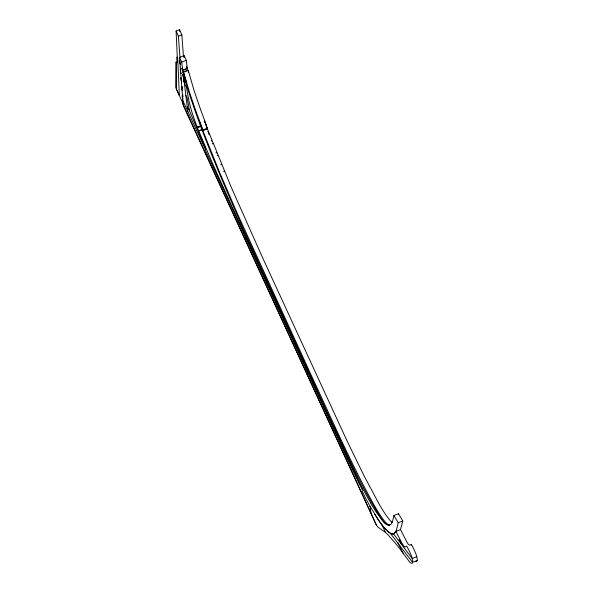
<?xml version="1.0" encoding="UTF-8"?>
<svg xmlns="http://www.w3.org/2000/svg" width="593" height="593" viewBox="0 0 593 593"><rect width="100%" height="100%" fill="white"/><g stroke="black" fill="none" stroke-linecap="round" stroke-linejoin="round"><path stroke-width="0.89" d="M179.709 60.82L179.716 61.42A7.887 1.327 68.6 0 0 179.746 61.813A4.662 0.786 68.6 0 0 179.901 62.688L179.998 63.051M176.143 62.013L175.743 87.586L179.353 95.562L177.73 58.529L176.766 57.143L176.996 62.421A5.233 0.882 68.6 0 1 176.373 62.665L176.143 62.013L176.432 89.202L183.474 104.531L183.289 102.078M389.853 524.901L387.437 524.805A59.018 9.918 68.6 0 1 387.14 524.686L386.073 524.079A53.222 8.947 68.6 0 1 385.724 523.834L385.643 523.775A35.728 6.004 68.6 0 1 384.687 522.907A37.626 6.323 68.6 0 1 383.582 521.662L383.108 521.077A44.66 7.509 68.6 0 1 382.129 519.757L381.877 519.409A64.807 10.896 68.6 0 1 380.854 517.919C360.781 486.067 345.741 451.362 329.582 417.442L242.248 226.608C222.153 180.709 202.109 134.596 187.062 86.756A126.027 21.185 68.6 0 1 183.793 74.273L183.519 71.975L188.107 70.182A12.927 2.172 68.6 0 1 188.633 71.657L193.133 87.356A38.612 6.493 68.6 0 0 194.015 90.344L199.456 106.355A155.751 26.181 68.6 0 0 205.008 121.439L207.468 128.933L202.888 130.727L202.665 130.141M201.709 129.541L198.625 131.06L197.232 127.124A55.95 9.406 68.6 0 1 192.584 114.241A34.453 5.789 68.6 0 1 189.478 103.108A75.578 12.705 68.6 0 1 187.974 95.896A151.786 25.514 68.6 0 1 186.602 87.757L183.748 81.545L183.393 79.077L183.956 80.3L185.483 79.699M245.68 240.58L245.88 238.193M307.315 374.746L307.515 372.3M199.567 121.995L199.456 123.018L199.567 121.995L199.834 122.699M387.926 531.343L390.728 533.5L392.937 533.974L394.59 533.218L395.909 531.395L400.49 529.593L402.795 520.921L398.489 513.753L393.908 515.547L392.714 520.617L391.365 523.678A85.629 14.395 68.6 0 1 389.697 524.975M398.496 513.768L398.363 514.435M393.915 515.562L398.207 522.715L396.376 530.29L394.137 533.552A105.673 17.76 68.6 0 1 393.715 533.767L393.248 533.915A80.322 13.506 68.6 0 1 390.72 533.537L390.038 533.077A67.646 11.371 68.6 0 1 389.482 532.67L388.897 532.188M415.834 561.386L416.449 561.556A12.705 2.135 68.6 0 0 416.657 561.504L416.731 561.452A22.645 3.81 68.6 0 0 417.027 560.978L417.19 560.392A16.545 2.78 68.6 0 0 417.257 559.829L417.25 559.281A7.657 1.29 68.6 0 0 417.072 558.028L416.768 556.679A5.811 0.978 68.6 0 0 415.167 552.09L414.077 549.711A27.026 4.544 68.6 0 0 413.195 547.88A22.882 3.847 68.6 0 0 412.298 546.116L411.683 544.974M177.329 57.958L176.084 31.006L179.546 29.65L181.843 34.854L183.496 57.002M179.968 57.432L178.389 36.21L181.843 34.854M404.315 546.605L404.908 546.887A29.739 4.996 68.6 0 0 405.434 546.894L405.53 546.865A24.839 4.173 68.6 0 0 405.775 546.702L406.324 546.146A8.206 1.379 68.6 0 1 406.598 546.175A4.907 0.823 68.6 0 1 406.665 546.212A2.253 0.378 68.6 0 1 407.095 546.753L407.71 547.917A22.882 3.847 68.6 0 1 408.607 549.674A27.026 4.544 68.6 0 1 409.489 551.505L410.578 553.892A5.811 0.978 68.6 0 1 412.179 558.473L412.483 559.822A7.657 1.29 68.6 0 1 412.661 561.082L412.669 561.623A16.545 2.78 68.6 0 1 412.609 562.194L412.446 562.772A22.645 3.81 68.6 0 1 412.142 563.246L412.068 563.298A12.705 2.135 68.6 0 1 411.927 563.343L410.615 562.868A26.781 4.499 68.6 0 1 409.874 562.275L400.001 549.044A186.936 31.422 68.6 0 0 394.182 541.832L388.682 535.612A127.94 21.504 68.6 0 0 385.643 532.551L378.067 527.221A9.555 1.609 68.6 0 1 377.86 527.007L376.77 525.598A6.76 1.134 68.6 0 1 376.399 525.035L376.355 524.946A7.079 1.193 68.6 0 1 375.94 524.219L183.2 105.376L179.546 57.432L184.134 55.638L186.298 60.345L187.269 68.284L182.688 70.078L181.821 68.202L182.94 72.302L183.385 75.837L182.718 74.392L183.956 80.3M182.688 70.078L181.71 62.139L186.298 60.345M182.184 70.663L186.765 68.862L187.521 70.508L182.94 72.302M183.067 76.823L184.593 76.223M183.689 78.172L185.216 77.572M183.748 81.545L186.039 80.648M185.794 82.071L184.26 82.664L187.788 111.336M197.232 127.124L201.057 125.627M197.172 127.895L200.99 126.398M199.389 130.764L201.687 129.86M202.888 130.727L202.813 129.941L207.394 128.147M398.207 522.715L402.795 520.921M416.775 556.708L412.187 558.502L393.478 533.856M417.161 560.548L412.572 562.342L390.313 533.255M389.683 524.946L389.208 525.005M389.038 525.013L388.63 525.027A87.067 14.64 68.6 0 1 387.77 524.909A66.431 11.171 68.6 0 1 386.302 524.234A58.433 9.822 68.6 0 1 384.59 522.87A57.944 9.74 68.6 0 1 382.411 520.491L377.281 513.597A103.026 17.316 68.6 0 1 376.511 512.493A87.178 14.655 68.6 0 1 375.999 511.729A78.973 13.276 68.6 0 1 370.536 502.886M392.299 522.455L392.121 522.322A49.049 8.243 68.6 0 1 391.35 521.692A51.302 8.621 68.6 0 1 390.313 520.669A53.466 8.984 68.6 0 1 388.964 519.12A56.832 9.555 68.6 0 1 388.259 518.223A53.785 9.043 68.6 0 1 387.778 517.578A59.285 9.962 68.6 0 1 386.777 516.207L386.273 515.473A90.544 15.218 68.6 0 1 385.494 514.339L384.716 513.167A97.86 16.448 68.6 0 1 383.923 511.974L383.664 511.566A61.635 10.363 68.6 0 1 382.856 510.306A67.417 11.334 68.6 0 1 381.759 508.527A77.172 12.972 68.6 0 1 380.647 506.667A86.059 14.469 68.6 0 1 378.949 503.724A101.929 17.138 68.6 0 1 378.378 502.708L364.013 475.682L346.987 440.769L262.225 256.902L231.144 187.01L207.357 128.644M388.697 532.017L388.304 531.676M387.911 531.328L385.687 529.238A77.683 13.061 68.6 0 1 379.624 521.721M387.711 531.15L387.11 530.609M386.095 529.638L385.68 529.223A77.839 13.083 68.6 0 1 381.951 524.931A77.616 13.046 68.6 0 1 379.69 521.766L377.785 518.949M379.602 521.632L378.045 519.335M377.882 519.09L369.988 506.229A86.548 14.551 68.6 0 1 362.33 491.619L362.101 489.321A145.537 24.461 68.6 0 1 354.088 473.281A200.175 33.645 68.6 0 1 346.053 456.143L205.356 150.029L205.549 148.606L189.463 110.691L187.255 106.614M377.622 518.705L374.702 514.22M399.289 539.348L401.906 544.3M401.765 544.337L399.156 539.4M185.883 95.421L187.158 97.941L189.463 110.691M400.49 529.593L406.716 541.75A14.64 2.461 68.6 0 0 407.428 542.958A9.592 1.616 68.6 0 0 408.911 544.834L409.496 545.086A29.739 4.996 68.6 0 0 410.022 545.1L410.111 545.063A24.839 4.173 68.6 0 0 410.356 544.908L410.912 544.344A8.206 1.379 68.6 0 1 411.186 544.374A4.907 0.823 68.6 0 1 411.245 544.411A2.253 0.378 68.6 0 1 411.683 544.96M395.909 531.395L402.136 543.544A14.64 2.461 68.6 0 0 402.84 544.752M181.591 79.232L180.835 77.698L180.872 78.409A13.083 2.202 68.6 0 0 180.924 78.98L180.991 79.484A3.388 0.571 68.6 0 0 181.147 80.211L181.191 80.352A3.039 0.511 68.6 0 0 181.754 81.945M186.41 66.409L187.269 68.284M179.546 57.432L181.71 62.139M182.829 100.565L205.415 149.606M183.126 104.405L376.37 524.983M176.084 31.006L178.389 36.21M223.739 171.155L224.028 171.844M220.892 164.209L221.174 164.906M217.216 155.144L217.498 155.84M198.655 130.742L212.42 163.127L230.536 203.377L340.641 442.786L358.876 481.182A105.072 17.664 68.6 0 0 360.07 483.547A99.424 16.715 68.6 0 0 362.731 488.691L369.973 501.9A103.945 17.471 68.6 0 0 370.543 502.894M216.097 152.349L216.378 153.046M212.479 143.239L212.754 143.943M211.375 140.43L211.657 141.134M208.914 134.107L209.188 134.811M207.246 128.347L207.468 128.933M207.09 127.94L205.467 123.692M208.373 132.699L208.647 133.403M202.435 129.563L219.314 171.636L236.852 212.42L311.347 375.51C331.613 418.747 350.552 462.733 373.79 504.502A101.929 17.138 68.6 0 0 374.361 505.518A86.059 14.469 68.6 0 0 376.066 508.46A77.172 12.972 68.6 0 0 377.178 510.328A67.417 11.334 68.6 0 0 378.267 512.1A61.635 10.363 68.6 0 0 379.075 513.36L379.342 513.768A97.86 16.448 68.6 0 0 380.128 514.969L380.906 516.132A90.544 15.218 68.6 0 0 381.684 517.266L382.196 518A59.285 9.962 68.6 0 0 383.189 519.379A53.785 9.043 68.6 0 0 383.671 520.017A56.832 9.555 68.6 0 0 384.383 520.913A53.466 8.984 68.6 0 0 385.724 522.463A51.302 8.621 68.6 0 0 386.762 523.486A49.049 8.243 68.6 0 0 387.533 524.116L387.718 524.249A47.855 8.043 68.6 0 0 388.237 524.568A44.905 7.546 68.6 0 0 388.571 524.731M202.213 128.977L202.502 129.734M206.282 125.827L206.549 126.531M207.839 131.298L208.106 131.994M202.235 129.029L201.427 126.917M201.991 128.399L199.789 122.573M205.689 124.278L205.912 124.856M201.101 126.072L201.323 126.65M204.948 122.306L205.245 123.114M200.627 124.812L200.894 125.508M204.807 121.943L205.03 122.529M200.441 124.322L200.004 123.159M204.37 120.779L204.681 121.602M182.852 99.016L182.481 97.956A3.691 0.623 68.6 0 1 182.303 97M202.813 129.941L200.419 123.233A155.751 26.181 68.6 0 1 194.867 108.148L189.426 92.137A38.612 6.493 68.6 0 1 188.544 89.15L184.045 73.45A12.927 2.172 68.6 0 0 183.519 71.975M403.41 553.832L397.621 542.343M385.576 532.492L381.936 524.887M369.988 506.229L371.122 513.575M188.107 70.182L188.381 72.479M182.296 96.978L182.192 95.54L182.918 97.015L182.718 94.376M184.134 55.638L184.275 57.469M182.133 86.504L182.266 88.275L181.562 86.852L181.562 87.527M179.546 29.65L179.635 31.444M180.257 69.025L180.294 70.033A10.155 1.705 68.6 0 0 180.331 70.374A4.359 0.734 68.6 0 0 181.139 73.488M389.853 524.887A48.285 8.117 68.6 0 1 389.327 524.931A45.009 7.568 68.6 0 1 389.038 524.887M389.015 524.879A48.285 8.117 68.6 0 1 388.548 524.731M182.37 90.64A3.21 0.541 68.6 0 1 181.895 89.38L181.747 88.839A3.595 0.6 68.6 0 1 181.643 88.305A6.953 1.171 68.6 0 1 181.562 87.527M180.487 64.4A2.757 0.46 68.6 0 1 179.983 63.036M404.33 546.627A9.592 1.616 68.6 0 1 402.847 544.804"/></g></svg>
